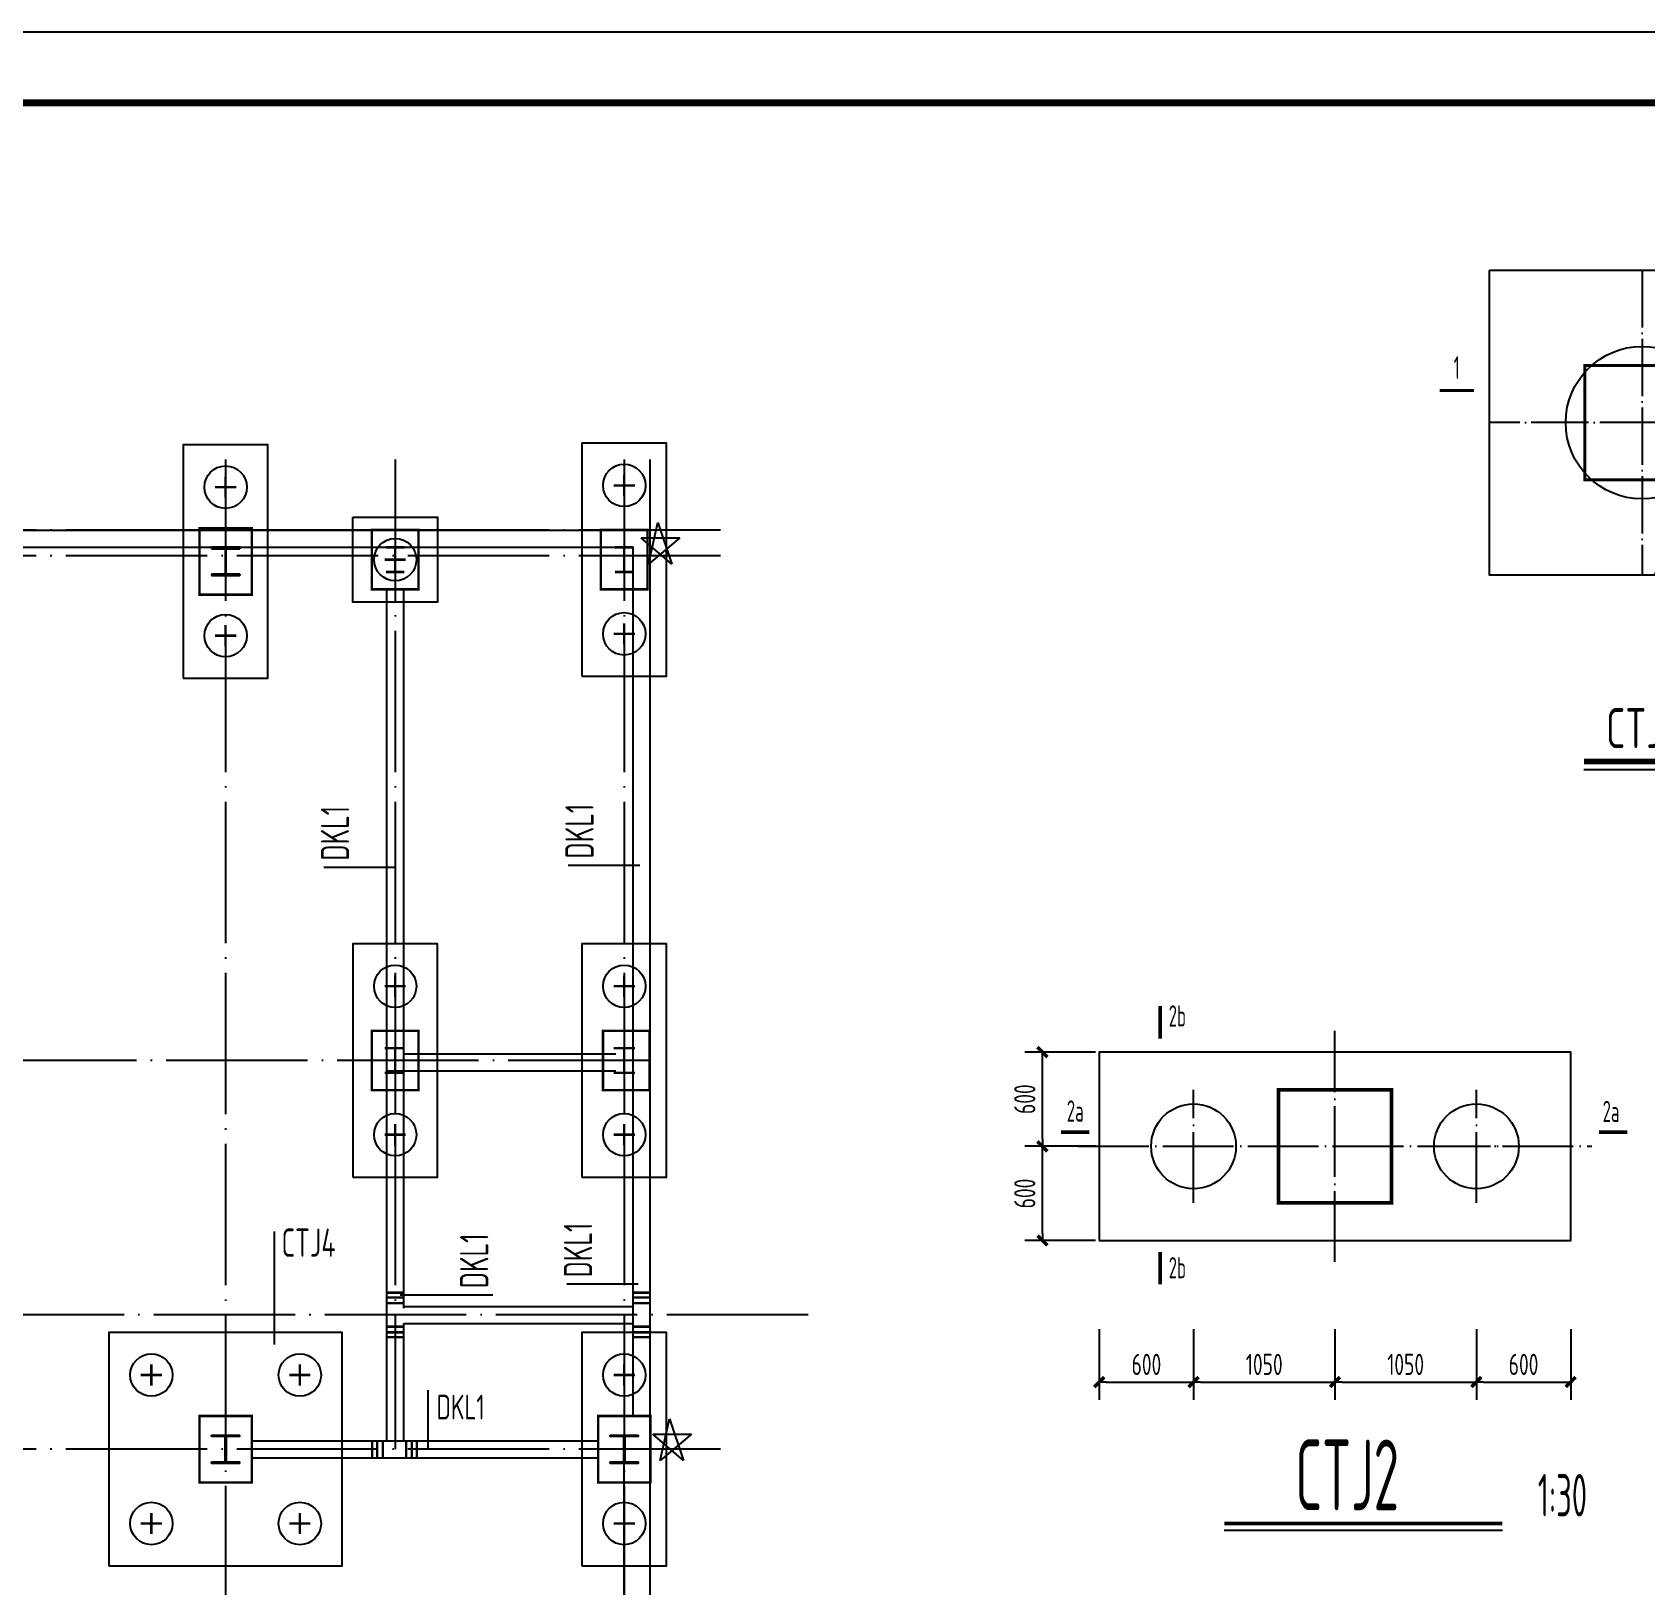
# Model space of a CAD drawing. Extents: x -138012 to 2129925, y -311560 to 0.
# Drawn here: x 323586 to 346413, y -157018 to -135041 of the extents above; entities that cross this region are included whole.
import ezdxf
from ezdxf.enums import TextEntityAlignment as Align

# ---------------------------------------------------------------- set-up
doc = ezdxf.new("R2010")
doc.units = 0
doc.header["$LTSCALE"] = 1000
doc.header["$MEASUREMENT"] = 0
for name, pattern in [('CENTER', [1.2, 1, -0.1, 0, -0.1]), ('DOTE', [2.42, 2, -0.2, 0.02, -0.2]), ('HIDDEN', [0.375, 0.25, -0.125])]:
    doc.linetypes.add(name, pattern=pattern)
doc.layers.get('0').update_dxf_attribs({"linetype": 'CONTINUOUS'})
doc.layers.get('Defpoints').update_dxf_attribs({"linetype": 'CONTINUOUS'})
for name, color, linetype in [('1506', 2, 'CONTINUOUS'), ('1507', 6, 'CONTINUOUS'), ('2', 2, 'CONTINUOUS'), ('ADIM', 3, 'CONTINUOUS'), ('AXIS_DE', 253, 'CENTER'), ('BASE', 7, 'CONTINUOUS'), ('BASE_DE', 7, 'CONTINUOUS'), ('BASE_DE_DIM', 3, 'CONTINUOUS'), ('BASE_DE_NUM', 7, 'CONTINUOUS'), ('BASE_DE_TEXT', 7, 'CONTINUOUS'), ('C', 43, 'CONTINUOUS'), ('COLU', 7, 'CONTINUOUS'), ('COLU_DE_TH', 7, 'CONTINUOUS'), ('DIM', 3, 'CONTINUOUS'), ('DIM_LEAD', 3, 'CONTINUOUS'), ('DOTE', 253, 'DOTE'), ('PUB_DIM', 3, 'CONTINUOUS'), ('PUB_TEXT', 7, 'CONTINUOUS'), ('PUB_TITLE', 4, 'CONTINUOUS'), ('REIN', 1, 'CONTINUOUS'), ('TEXT', 7, 'CONTINUOUS'), ('THICK', 6, 'CONTINUOUS'), ('THIN', 7, 'CONTINUOUS'), ('WALL', 6, 'CONTINUOUS'), ('柱_主零件_实线', 2, 'CONTINUOUS'), ('柱构件', 2, 'CONTINUOUS'), ('轴网', 8, 'DOTE')]:
    doc.layers.add(name, color=color, linetype=linetype)
doc.styles.add('_TXT', font='SIMPLEX.shx', dxfattribs={"width": 0.6})
doc.styles.add('DIM_FONT', font='SIMPLEX.shx', dxfattribs={"width": 0.8})
doc.styles.add('TSSD_Dimension', font='tssdeng.shx', dxfattribs={"width": 0.7, "bigfont": 'hztxt.shx'})
doc.styles.add('TSSD_Norm', font='Tssdeng.shx', dxfattribs={"bigfont": 'hztxt.shx'})
doc.styles.add('TSSD_REIN', font='tssdeng.shx', dxfattribs={"width": 0.7, "bigfont": 'tssdchn.shx'})
doc.dimstyles.new('TSSD_100_1', dxfattribs={"dimscale": 100, "dimtxt": 3.5, "dimasz": 1, "dimexe": 1, "dimexo": 2.5, "dimgap": 1, "dimtad": 1, "dimdec": 0, "dimlfac": 100, "dimzin": 0, "dimdsep": 46, "dimtxsty": 'TSSD_Dimension', "dimblk": 'ARCHTICK', "dimcen": 0, "dimdle": 1, "dimclrt": 7, "dimadec": 0, "dimazin": 0, "dimtfac": 1, "dimtdec": 0, "dimtix": 1, "dimtmove": 2, "dimatfit": 3, "dimfxl": 0, "dimtolj": 1, "dimtzin": 0, "dimarcsym": 0})
doc.dimstyles.new('TSSD_30_100', dxfattribs={"dimtxt": 300, "dimasz": 100, "dimexe": 250, "dimexo": 250, "dimgap": 100, "dimtad": 1, "dimdec": 0, "dimlfac": 0.3, "dimzin": 0, "dimdsep": 46, "dimtxsty": 'TSSD_Dimension', "dimblk": '_TSDBK', "dimcen": 0, "dimclrt": 7, "dimadec": 0, "dimazin": 0, "dimtfac": 1, "dimtdec": 0, "dimtix": 1, "dimtmove": 2, "dimatfit": 3, "dimldrblk": '_TSDBK', "dimfxl": 0, "dimtolj": 1, "dimtzin": 0, "dimarcsym": 0})

# ---------------------------------------------------------------- blocks, each defined once
blk = doc.blocks.new('43523452')
at = {"layer": '柱_主零件_实线'}
h = blk.add_hatch(color=256, dxfattribs=at)
h.paths.add_polyline_path([(444610, -171672), (444210, -171672), (444210, -171651), (444610, -171651)])
h.paths.add_polyline_path([(444610, -171293), (444610, -171272), (444210, -171272), (444210, -171293)])
edge = h.paths.add_edge_path()
edge.add_line((444403, -171651), (444403, -171293))
edge.add_line((444416, -171293), (444416, -171651))
for points in [[(444610, -171293), (444610, -171272), (444210, -171272), (444210, -171293)], [(444416, -171293), (444403, -171293), (444403, -171651), (444416, -171651)]]:
    blk.add_hatch(color=256, dxfattribs=at).paths.add_polyline_path(points)
for p, q in [((444210, -171293), (444210, -171272)), ((444210, -171272), (444610, -171272)), ((444610, -171293), (444210, -171293)), ((444403, -171651), (444403, -171293)), ((444416, -171293), (444416, -171651)), ((444610, -171293), (444610, -171272)), ((444210, -171672), (444210, -171651)), ((444210, -171651), (444610, -171651)), ((444610, -171672), (444610, -171651)), ((444610, -171672), (444210, -171672))]:
    blk.add_line(p, q, dxfattribs=at)
blk = doc.blocks.new('_TSDBK')
blk.add_line((-1, 0), (0, 0))
at = {"const_width": 0.5}
blk.add_lwpolyline([(-0.7, -0.7), (0.7, 0.7)], dxfattribs=at)
blk = doc.blocks.new('*D527')
at = {"layer": 'BASE_DE_DIM', "color": 0, "lineweight": -2}
for p, q in [((-5393422, 958707), (-5393422, 957707)), ((-5392089, 958707), (-5392089, 957707)), ((-5393322, 957957), (-5392189, 957957))]:
    blk.add_line(p, q, dxfattribs=at)
at = {"layer": 'Defpoints', "color": 0}
for p in [(-5393422, 958957), (-5392089, 958957), (-5392089, 957957)]:
    blk.add_point(p, dxfattribs=at)
at = {"layer": 'BASE_DE_DIM', "color": 0, "lineweight": -2, "xscale": 100, "yscale": 100, "zscale": 100, "rotation": 180}
blk.add_blockref('_TSDBK', (-5393422, 957957), dxfattribs=at)
at = {"layer": 'BASE_DE_DIM', "color": 0, "lineweight": -2, "xscale": 100, "yscale": 100, "zscale": 100}
blk.add_blockref('_TSDBK', (-5392089, 957957), dxfattribs=at)
at = {"layer": 'BASE_DE_DIM', "color": 7, "insert": (-5392755, 958207), "char_height": 300, "attachment_point": 5, "style": 'TSSD_Dimension'}
blk.add_mtext('\\A1;600', dxfattribs=at)
blk = doc.blocks.new('*D528')
at = {"layer": 'BASE_DE_DIM', "color": 0, "lineweight": -2}
for p, q in [((-5392089, 958707), (-5392089, 957707)), ((-5390089, 958707), (-5390089, 957707)), ((-5391989, 957957), (-5390189, 957957))]:
    blk.add_line(p, q, dxfattribs=at)
at = {"layer": 'Defpoints', "color": 0}
for p in [(-5392089, 958957), (-5390089, 958957), (-5390089, 957957)]:
    blk.add_point(p, dxfattribs=at)
at = {"layer": 'BASE_DE_DIM', "color": 0, "lineweight": -2, "xscale": 100, "yscale": 100, "zscale": 100, "rotation": 180}
blk.add_blockref('_TSDBK', (-5392089, 957957), dxfattribs=at)
at = {"layer": 'BASE_DE_DIM', "color": 0, "lineweight": -2, "xscale": 100, "yscale": 100, "zscale": 100}
blk.add_blockref('_TSDBK', (-5390089, 957957), dxfattribs=at)
at = {"layer": 'BASE_DE_DIM', "color": 7, "insert": (-5391089, 958207), "char_height": 300, "attachment_point": 5, "style": 'TSSD_Dimension'}
blk.add_mtext('\\A1;1050', dxfattribs=at)
blk = doc.blocks.new('*D529')
at = {"layer": 'BASE_DE_DIM', "color": 0, "lineweight": -2}
for p, q in [((-5390089, 958707), (-5390089, 957707)), ((-5388089, 958707), (-5388089, 957707)), ((-5389989, 957957), (-5388189, 957957))]:
    blk.add_line(p, q, dxfattribs=at)
at = {"layer": 'Defpoints', "color": 0}
for p in [(-5390089, 958957), (-5388089, 958957), (-5388089, 957957)]:
    blk.add_point(p, dxfattribs=at)
at = {"layer": 'BASE_DE_DIM', "color": 0, "lineweight": -2, "xscale": 100, "yscale": 100, "zscale": 100, "rotation": 180}
blk.add_blockref('_TSDBK', (-5390089, 957957), dxfattribs=at)
at = {"layer": 'BASE_DE_DIM', "color": 0, "lineweight": -2, "xscale": 100, "yscale": 100, "zscale": 100}
blk.add_blockref('_TSDBK', (-5388089, 957957), dxfattribs=at)
at = {"layer": 'BASE_DE_DIM', "color": 7, "insert": (-5389089, 958207), "char_height": 300, "attachment_point": 5, "style": 'TSSD_Dimension'}
blk.add_mtext('\\A1;1050', dxfattribs=at)
blk = doc.blocks.new('*D530')
at = {"layer": 'BASE_DE_DIM', "color": 0, "lineweight": -2}
for p, q in [((-5388089, 958707), (-5388089, 957707)), ((-5386755, 958707), (-5386755, 957707)), ((-5387989, 957957), (-5386855, 957957))]:
    blk.add_line(p, q, dxfattribs=at)
at = {"layer": 'Defpoints', "color": 0}
for p in [(-5388089, 958957), (-5386755, 958957), (-5386755, 957957)]:
    blk.add_point(p, dxfattribs=at)
at = {"layer": 'BASE_DE_DIM', "color": 0, "lineweight": -2, "xscale": 100, "yscale": 100, "zscale": 100, "rotation": 180}
blk.add_blockref('_TSDBK', (-5388089, 957957), dxfattribs=at)
at = {"layer": 'BASE_DE_DIM', "color": 0, "lineweight": -2, "xscale": 100, "yscale": 100, "zscale": 100}
blk.add_blockref('_TSDBK', (-5386755, 957957), dxfattribs=at)
at = {"layer": 'BASE_DE_DIM', "color": 7, "insert": (-5387422, 958207), "char_height": 300, "attachment_point": 5, "style": 'TSSD_Dimension'}
blk.add_mtext('\\A1;600', dxfattribs=at)
blk = doc.blocks.new('*D531')
at = {"layer": 'BASE_DE_DIM', "color": 0, "lineweight": -2}
for p, q in [((-5393475, 961290), (-5394475, 961290)), ((-5394225, 960057), (-5394225, 961190)), ((-5393475, 959957), (-5394475, 959957))]:
    blk.add_line(p, q, dxfattribs=at)
at = {"layer": 'Defpoints', "color": 0}
for p in [(-5394225, 961290), (-5393225, 961290), (-5393225, 959957)]:
    blk.add_point(p, dxfattribs=at)
at = {"layer": 'BASE_DE_DIM', "color": 0, "lineweight": -2, "xscale": 100, "yscale": 100, "zscale": 100}
for p, rotation in [((-5394225, 961290), 90), ((-5394225, 959957), 270)]:
    blk.add_blockref('_TSDBK', p, dxfattribs=dict(at, rotation=rotation))
at = {"layer": 'BASE_DE_DIM', "color": 7, "insert": (-5394475, 960623), "char_height": 300, "attachment_point": 5, "rotation": 90, "style": 'TSSD_Dimension'}
blk.add_mtext('\\A1;600', dxfattribs=at)
blk = doc.blocks.new('*D532')
at = {"layer": 'BASE_DE_DIM', "color": 0, "lineweight": -2}
for p, q in [((-5393475, 962623), (-5394475, 962623)), ((-5394225, 961390), (-5394225, 962523)), ((-5393475, 961290), (-5394475, 961290))]:
    blk.add_line(p, q, dxfattribs=at)
at = {"layer": 'Defpoints', "color": 0}
for p in [(-5394225, 962623), (-5393225, 962623), (-5393225, 961290)]:
    blk.add_point(p, dxfattribs=at)
at = {"layer": 'BASE_DE_DIM', "color": 0, "lineweight": -2, "xscale": 100, "yscale": 100, "zscale": 100}
for p, rotation in [((-5394225, 962623), 90), ((-5394225, 961290), 270)]:
    blk.add_blockref('_TSDBK', p, dxfattribs=dict(at, rotation=rotation))
at = {"layer": 'BASE_DE_DIM', "color": 7, "insert": (-5394475, 961957), "char_height": 300, "attachment_point": 5, "rotation": 90, "style": 'TSSD_Dimension'}
blk.add_mtext('\\A1;600', dxfattribs=at)
blk = doc.blocks.new('_ArchTick')
at = {"color": 0, "linetype": 'ByBlock', "const_width": 0.4}
blk.add_lwpolyline([(-0.5, -0.5), (0.5, 0.5)], dxfattribs=at)
blk = doc.blocks.new('*D499')
at = {"layer": 'Defpoints', "color": 0}
for p in [(2255164, 225910), (2255164, 225214), (2255484, 225214)]:
    blk.add_point(p, dxfattribs=at)
at = {"layer": 'DIM', "color": 0, "lineweight": -2}
for p, q in [((2255584, 225910), (2255064, 225910)), ((2255164, 225464), (2255164, 226010)), ((2255484, 225464), (2255484, 226010))]:
    blk.add_line(p, q, dxfattribs=at)
at = {"layer": 'DIM', "color": 0, "lineweight": -2, "xscale": 100, "yscale": 100, "zscale": 100, "rotation": 180}
blk.add_blockref('_ArchTick', (2255164, 225910), dxfattribs=at)
at = {"layer": 'DIM', "color": 0, "lineweight": -2, "xscale": 100, "yscale": 100, "zscale": 100}
blk.add_blockref('_ArchTick', (2255484, 225910), dxfattribs=at)
at = {"layer": 'DIM', "color": 7, "insert": (2254926, 226150), "char_height": 350, "attachment_point": 5, "style": 'TSSD_Dimension'}
blk.add_mtext('\\A1;100', dxfattribs=at)
blk = doc.blocks.new('*D500')
at = {"layer": 'Defpoints', "color": 0}
for p in [(2255176, 228121), (2253825, 225216), (2255176, 225216)]:
    blk.add_point(p, dxfattribs=at)
at = {"layer": 'DIM', "color": 0, "lineweight": -2}
for p, q in [((2254926, 228121), (2253725, 228121)), ((2253825, 228221), (2253825, 225116)), ((2254926, 225216), (2253725, 225216))]:
    blk.add_line(p, q, dxfattribs=at)
at = {"layer": 'DIM', "color": 0, "lineweight": -2, "xscale": 100, "yscale": 100, "zscale": 100}
for p, rotation in [((2253825, 228121), 90), ((2253825, 225216), 270)]:
    blk.add_blockref('_ArchTick', p, dxfattribs=dict(at, rotation=rotation))
at = {"layer": 'DIM', "color": 7, "insert": (2253550, 226669), "char_height": 350, "attachment_point": 5, "rotation": 90, "style": 'TSSD_Dimension'}
blk.add_mtext('\\A1;700', dxfattribs=at)
blk = doc.blocks.new('*D501')
at = {"layer": 'Defpoints', "color": 0}
for p in [(2255176, 225218), (2253825, 224898), (2255176, 224898)]:
    blk.add_point(p, dxfattribs=at)
at = {"layer": 'DIM', "color": 0, "lineweight": -2}
for p, q in [((2254926, 225218), (2253725, 225218)), ((2253825, 225318), (2253825, 224798)), ((2254926, 224898), (2253725, 224898))]:
    blk.add_line(p, q, dxfattribs=at)
at = {"layer": 'DIM', "color": 0, "lineweight": -2, "xscale": 100, "yscale": 100, "zscale": 100}
for p, rotation in [((2253825, 225218), 90), ((2253825, 224898), 270)]:
    blk.add_blockref('_ArchTick', p, dxfattribs=dict(at, rotation=rotation))
at = {"layer": 'DIM', "color": 7, "insert": (2253544, 225040), "char_height": 350, "attachment_point": 5, "rotation": 90, "style": 'TSSD_Dimension'}
blk.add_mtext('\\A1;100', dxfattribs=at)
blk = doc.blocks.new('*D502')
at = {"layer": 'Defpoints', "color": 0}
for p in [(2255320, 225538), (2254630, 225216), (2255320, 225216)]:
    blk.add_point(p, dxfattribs=at)
at = {"layer": 'DIM', "color": 0, "lineweight": -2}
for p, q in [((2255070, 225538), (2254530, 225538)), ((2254630, 225638), (2254630, 225116)), ((2255070, 225216), (2254530, 225216))]:
    blk.add_line(p, q, dxfattribs=at)
at = {"layer": 'DIM', "color": 0, "lineweight": -2, "xscale": 100, "yscale": 100, "zscale": 100}
for p, rotation in [((2254630, 225538), 90), ((2254630, 225216), 270)]:
    blk.add_blockref('_ArchTick', p, dxfattribs=dict(at, rotation=rotation))
at = {"layer": 'DIM', "color": 7, "insert": (2254375, 225650), "char_height": 350, "attachment_point": 5, "rotation": 90, "style": 'TSSD_Dimension'}
blk.add_mtext('\\A1;50', dxfattribs=at)
blk = doc.blocks.new('*D503')
at = {"layer": 'Defpoints', "color": 0}
for p in [(2257876, 221711), (2260253, 221711), (2260253, 220903)]:
    blk.add_point(p, dxfattribs=at)
at = {"layer": 'DIM', "color": 0, "lineweight": -2}
for p, q in [((2257876, 221461), (2257876, 220803)), ((2260253, 221461), (2260253, 220803)), ((2257776, 220903), (2260353, 220903))]:
    blk.add_line(p, q, dxfattribs=at)
at = {"layer": 'DIM', "color": 0, "lineweight": -2, "xscale": 100, "yscale": 100, "zscale": 100, "rotation": 180}
blk.add_blockref('_ArchTick', (2257876, 220903), dxfattribs=at)
at = {"layer": 'DIM', "color": 0, "lineweight": -2, "xscale": 100, "yscale": 100, "zscale": 100}
blk.add_blockref('_ArchTick', (2260253, 220903), dxfattribs=at)
at = {"layer": 'DIM', "color": 7, "insert": (2259064, 221178), "char_height": 350, "attachment_point": 5, "style": 'TSSD_Dimension'}
blk.add_mtext('\\A1;600', dxfattribs=at)
blk = doc.blocks.new('*D504')
at = {"layer": 'Defpoints', "color": 0}
for p in [(2255500, 221711), (2257876, 221711), (2255500, 220903)]:
    blk.add_point(p, dxfattribs=at)
at = {"layer": 'DIM', "color": 0, "lineweight": -2}
for p, q in [((2255500, 221461), (2255500, 220803)), ((2257876, 221461), (2257876, 220803)), ((2257976, 220903), (2255400, 220903))]:
    blk.add_line(p, q, dxfattribs=at)
at = {"layer": 'DIM', "color": 0, "lineweight": -2, "xscale": 100, "yscale": 100, "zscale": 100, "rotation": 180}
blk.add_blockref('_ArchTick', (2255500, 220903), dxfattribs=at)
at = {"layer": 'DIM', "color": 0, "lineweight": -2, "xscale": 100, "yscale": 100, "zscale": 100}
blk.add_blockref('_ArchTick', (2257876, 220903), dxfattribs=at)
at = {"layer": 'DIM', "color": 7, "insert": (2256688, 221178), "char_height": 350, "attachment_point": 5, "style": 'TSSD_Dimension'}
blk.add_mtext('\\A1;600', dxfattribs=at)
blk = doc.blocks.new('*D505')
at = {"layer": 'Defpoints', "color": 0}
for p in [(2260573, 225910), (2260253, 225214), (2260573, 225214)]:
    blk.add_point(p, dxfattribs=at)
at = {"layer": 'DIM', "color": 0, "lineweight": -2}
for p, q in [((2260153, 225910), (2260673, 225910)), ((2260253, 225464), (2260253, 226010)), ((2260573, 225464), (2260573, 226010))]:
    blk.add_line(p, q, dxfattribs=at)
at = {"layer": 'DIM', "color": 0, "lineweight": -2, "xscale": 100, "yscale": 100, "zscale": 100, "rotation": 180}
blk.add_blockref('_ArchTick', (2260253, 225910), dxfattribs=at)
at = {"layer": 'DIM', "color": 0, "lineweight": -2, "xscale": 100, "yscale": 100, "zscale": 100}
blk.add_blockref('_ArchTick', (2260573, 225910), dxfattribs=at)
at = {"layer": 'DIM', "color": 7, "insert": (2260810, 226150), "char_height": 350, "attachment_point": 5, "style": 'TSSD_Dimension'}
blk.add_mtext('\\A1;100', dxfattribs=at)
blk = doc.blocks.new('78445')
at = {"layer": 'DIM_LEAD'}
for p, q in [((645006, -996163), (645295, -994879)), ((645295, -994879), (645727, -996163)), ((644776, -995352), (645972, -995352)), ((645727, -996163), (644776, -995352)), ((645972, -995352), (645006, -996163))]:
    blk.add_line(p, q, dxfattribs=at)
blk = doc.blocks.new('66666')
for centre in [(-5392088.5, 961290.1), (-5388088.5, 961290.1)]:
    blk.add_circle(centre, 600)
at = {"layer": 'AXIS_DE', "color": 8}
for p, q in [((-5390088.5, 959656.8), (-5390088.5, 962923.5)), ((-5392088.5, 960490.1), (-5392088.5, 962090.1)), ((-5388088.5, 960490.1), (-5388088.5, 962090.1)), ((-5393721.9, 961290.1), (-5386455.2, 961290.1)), ((-5388888.5, 961290.1), (-5387288.5, 961290.1))]:
    blk.add_line(p, q, dxfattribs=at)
at = {"layer": 'BASE_DE'}
blk.add_lwpolyline([(-5393421.9, 959956.8), (-5386755.2, 959956.8), (-5386755.2, 962623.5), (-5393421.9, 962623.5), (-5393421.9, 959956.8)], dxfattribs=at)
at = {"layer": 'BASE_DE_NUM', "const_width": 50}
blk.add_lwpolyline([(-5387721.1, 955956.8), (-5391654.1, 955956.8)], dxfattribs=at)
at = {"layer": 'BASE_DE_NUM'}
blk.add_lwpolyline([(-5387721.1, 955856.8), (-5391654.1, 955856.8)], dxfattribs=at)
at = {"layer": 'COLU_DE_TH', "const_width": 50}
blk.add_lwpolyline([(-5390888.5, 962090.1), (-5389288.5, 962090.1), (-5389288.5, 960490.1), (-5390888.5, 960490.1)], close=True, dxfattribs=at)
at = {"layer": 'THICK', "const_width": 50}
for points in [[(-5392560, 963272.6), (-5392560, 962812.7)], [(-5393962.1, 961490.1), (-5393562.1, 961490.1)], [(-5385955.2, 961490.1), (-5386355.2, 961490.1)], [(-5392560, 959797.4), (-5392560, 959337.6)]]:
    blk.add_lwpolyline(points, dxfattribs=at)
at = {"layer": 'BASE_DE_NUM', "style": 'TSSD_REIN', "width": 0.55}
blk.add_text('CTJ2', height=1000, dxfattribs=at).set_placement((-5389916.6, 956144.3), align=Align.CENTER)
blk.add_text('1:30', height=600, dxfattribs=at).set_placement((-5387221.1, 956056.8))
at = {"layer": 'BASE_DE_TEXT', "style": 'TSSD_REIN', "width": 0.6}
for s, p in [('2b', (-5392317.9, 963134.3)), ('2a', (-5393762.1, 961789.9)), ('2a', (-5386185, 961783.7)), ('2b', (-5392317.9, 959573.4))]:
    blk.add_text(s, height=300, dxfattribs=at).set_placement(p, align=Align.MIDDLE_CENTER)
at = {"layer": 'BASE_DE_DIM'}
for base, p1, p2, picture, middle in [((-5394224.9, 962623.5), (-5393224.9, 961290.1), (-5393224.9, 962623.5), '*D532', (-5394474.9, 961956.8)), ((-5394224.9, 961290.1), (-5393224.9, 959956.8), (-5393224.9, 961290.1), '*D531', (-5394474.9, 960623.5))]:
    dim = blk.add_linear_dim(base=base, p1=p1, p2=p2, angle=90, text='600', dimstyle='TSSD_30_100', dxfattribs=at)
    dim.commit()
    dim.dimension.update_dxf_attribs({"geometry": picture, "text_midpoint": middle})
for base, p1, p2, text, picture, middle in [((-5392088.5, 957956.8), (-5393421.9, 958956.8), (-5392088.5, 958956.8), '600', '*D527', (-5392755.2, 958206.8)), ((-5390088.5, 957956.8), (-5392088.5, 958956.8), (-5390088.5, 958956.8), '1050', '*D528', (-5391088.5, 958206.8)), ((-5388088.5, 957956.8), (-5390088.5, 958956.8), (-5388088.5, 958956.8), '1050', '*D529', (-5389088.5, 958206.8)), ((-5386755.2, 957956.8), (-5388088.5, 958956.8), (-5386755.2, 958956.8), '600', '*D530', (-5387421.9, 958206.8))]:
    dim = blk.add_linear_dim(base=base, p1=p1, p2=p2, text=text, dimstyle='TSSD_30_100', dxfattribs=at)
    dim.commit()
    dim.dimension.update_dxf_attribs({"geometry": picture, "text_midpoint": middle})
blk = doc.blocks.new('534523454234')
at = {"layer": '2'}
h = blk.add_hatch(dxfattribs=at)
h.set_pattern_fill('AR-CONC', color=256, scale=50, style=0)
h.set_pattern_definition([(50, (2556777.8, 335607.28), (358.6301, -31.37607), [37.5, -412.5]), (355, (2556777.8, 335607.3), (-69.37567, 376.09607), [30, -330]), (100.4514, (2556807.7, 335604.67), (289.2547, 344.71977), [31.8701, -350.57106]), (46.1842, (2556777.8, 335707.3), (533.6205, -82.7595), [56.25, -618.75]), (96.6356, (2556822.3, 335700.4), (467.33135, 487.0589), [47.8051, -525.8565]), (351.1842, (2556777.8, 335707.3), (467.331, 487.0593), [45, -495]), (21, (2556827.8, 335682.28), (298.45353, -201.30945), [37.5, -412.5]), (326, (2556827.8, 335682.3), (121.65767, 362.57502), [30, -330]), (71.4514, (2556852.7, 335665.5), (420.1113, 161.26525), [31.8701, -350.57106]), (37.5, (2556777.81, 335607.28), (6.07993, 166.446927), [0, -326, 0, -335, 0, -331.25]), (7.5, (2556777.81, 335607.28), (131.53477, 197.20586), [0, -191, 0, -318.5, 0, -126.25]), (327.5, (2556666.31, 335607.28), (266.91122, -11.277436), [0, -125, 0, -390, 0, -517.5]), (317.5, (2556616.31, 335607.28), (291.59308, 50.05249), [0, -162.5, 0, -259, 0, -367.5])])
h.paths.add_polyline_path([(2259156.295, 225217.391), (2259156.295, 224894.569), (2260572.548, 224894.569), (2260572.548, 225218.392)])
h.paths.add_polyline_path([(2256596.295, 224894.569), (2256596.295, 225214.569), (2255484.041, 225214.569), (2255484.041, 225214.795), (2255164.041, 225214.569), (2255164.041, 224894.569)])
at = {"linetype": 'Continuous'}
for p, q in [((2257110.056, 228114.415), (2257110.056, 229584.06)), ((2258615.848, 228114.415), (2258615.848, 229584.06)), ((2254080.658, 228766.283), (2256526.966, 228766.283)), ((2255744.814, 228766.283), (2255744.814, 227814.308)), ((2256151.129, 228766.283), (2256151.129, 227892.626)), ((2256526.966, 228766.283), (2256526.966, 227893.984)), ((2255484.041, 225214.569), (2255484.041, 228114.415)), ((2256673.303, 228114.415), (2255484.041, 228114.415)), ((2256673.303, 228114.415), (2260252.548, 228114.415)), ((2260252.548, 225214.569), (2260252.548, 228114.415)), ((2261739.981, 227035.256), (2260118.995, 227035.256)), ((2254012.609, 226724.967), (2255314.456, 226724.967)), ((2256596.295, 225537.974), (2256596.295, 222761.223)), ((2259156.295, 225537.974), (2259156.295, 222761.223)), ((2256596.295, 225215.581), (2255164.041, 225214.569)), ((2255164.041, 224894.569), (2255164.041, 225214.569)), ((2256596.295, 225214.569), (2255484.041, 225214.569)), ((2260572.548, 225218.392), (2259156.295, 225217.391)), ((2260572.548, 224894.569), (2260572.548, 225218.392)), ((2256596.295, 224894.569), (2255164.041, 224894.569)), ((2260572.548, 224894.569), (2259156.295, 224894.569)), ((2259642.135, 225049.836), (2260177.176, 223819.851)), ((2260177.176, 223819.851), (2261805.964, 223819.851)), ((2257669.141, 222760.591), (2257791.987, 223047.041)), ((2257791.987, 223047.041), (2257791.987, 222535.524)), ((2255763.687, 222760.591), (2257669.141, 222760.591)), ((2257791.987, 222535.524), (2257976.256, 222760.591)), ((2257976.256, 222760.591), (2259573.251, 222760.591)), ((2246149.778, 219586.325), (2247988.727, 219586.325))]:
    blk.add_line(p, q, dxfattribs=at)
at = {"linetype": 'HIDDEN', "ltscale": 1000}
blk.add_line((2259156.295, 225537.974), (2256596.295, 225537.974), dxfattribs=at)
at = {"color": 2, "linetype": 'Continuous', "const_width": 30}
for points in [[(2252526.657, 221281.203), (2252653.433, 221407.98, 0.198912367), (2252668.078, 221443.335), (2252668.078, 221462.625, 0.414213562), (2252618.078, 221512.625), (2252130.653, 220855.223, 0.414213562), (2252080.653, 220805.223), (2252110.55, 219630.892, 0.414213562), (2252160.55, 219580.892), (2252647.975, 220238.294, 0.414213562), (2252697.975, 220288.294), (2252668.078, 221462.625, 0.414213562), (2252618.078, 221512.625), (2252598.789, 221512.625, 0.198912367), (2252563.433, 221497.98), (2252436.657, 221371.203)], [(2253124.597, 221072.031), (2253251.373, 221198.808, 0.198912367), (2253266.018, 221234.163), (2253266.018, 221253.452, 0.414213562), (2253216.018, 221303.452), (2251622.404, 221303.452, 0.414213562), (2251572.404, 221253.452), (2251572.404, 219780.302, 0.414213562), (2251622.404, 219730.302), (2253216.018, 219730.302, 0.414213562), (2253266.018, 219780.302), (2253266.018, 221253.452, 0.414213562), (2253216.018, 221303.452), (2253196.729, 221303.452, 0.198912367), (2253161.373, 221288.808), (2253034.597, 221162.031)], [(2253373.463, 220414.749), (2253500.24, 220541.526, 0.198912367), (2253514.884, 220576.881), (2253514.884, 220596.17, 0.414213562), (2253464.884, 220646.17), (2252230.034, 220646.17, 0.414213562), (2252180.034, 220596.17), (2251372.816, 220079.241, 0.414213562), (2251422.816, 220029.241), (2252657.666, 220029.241, 0.414213562), (2252707.666, 220079.241), (2253514.884, 220596.17, 0.414213562), (2253464.884, 220646.17), (2253445.595, 220646.17, 0.198912367), (2253410.24, 220631.526), (2253283.463, 220504.749)]]:
    blk.add_lwpolyline(points, format="xyb", dxfattribs=at)
at = {"linetype": 'Continuous', "const_width": 100}
blk.add_lwpolyline([(2246149.778, 219724.998), (2247988.727, 219724.998)], dxfattribs=at)
at = {"layer": '1506'}
blk.add_lwpolyline([(2244499.992, 228305.589), (2249827.992, 228305.589), (2249827.992, 222977.589), (2244499.992, 222977.589)], close=True, dxfattribs=at)
at = {"layer": '1507'}
blk.add_circle((2247163.974, 225641.589), 1332, dxfattribs=at)
at = {"layer": '2', "color": 1, "const_width": 45}
for points in [[(2259927.893, 227971.67), (2259758.882, 227802.767)], [(2255617.196, 225652.79), (2260113.681, 225652.79), (2260113.681, 227962.617), (2255633.595, 227962.617), (2255633.595, 225649.861)], [(2260103.947, 227823.879), (2259934.935, 227654.976)], [(2256752.62, 222760.591), (2256752.62, 225502.321), (2256743.34, 225524.388), (2255894.118, 227510.144)], [(2258999.971, 222760.591), (2258999.971, 225502.321), (2259009.25, 225524.388), (2259831.241, 227484.202)], [(2256767.913, 224823.44), (2259012.441, 224823.44), (2256767.913, 224122.492), (2259012.441, 223655.193), (2256783.5, 222954.245), (2257329.045, 222782.902)]]:
    blk.add_lwpolyline(points, dxfattribs=at)
at = {"layer": '2', "color": 1, "const_width": 56.25}
for points in [[(2255788.57, 227847.144, -1), (2255732.32, 227847.144, -1)], [(2256169.445, 227866.267, -1), (2256113.195, 227866.267, -1)], [(2256550.319, 227866.267, -1), (2256494.069, 227866.267, -1)], [(2256931.194, 227866.267, -1), (2256874.944, 227866.267, -1)], [(2257312.069, 227866.267, -1), (2257255.819, 227866.267, -1)], [(2257692.943, 227866.267, -1), (2257636.693, 227866.267, -1)], [(2258073.818, 227866.267, -1), (2258017.568, 227866.267, -1)], [(2258454.693, 227866.267, -1), (2258398.443, 227866.267, -1)], [(2258835.567, 227866.267, -1), (2258779.317, 227866.267, -1)], [(2259216.442, 227866.267, -1), (2259160.192, 227866.267, -1)], [(2259597.317, 227866.267, -1), (2259541.067, 227866.267, -1)], [(2259988.57, 227847.144, -1), (2259932.32, 227847.144, -1)], [(2255788.57, 227134.727, -1), (2255732.32, 227134.727, -1)], [(2259988.57, 227134.727, -1), (2259932.32, 227134.727, -1)], [(2255788.57, 226474.195, -1), (2255732.32, 226474.195, -1)], [(2259988.57, 226474.195, -1), (2259932.32, 226474.195, -1)], [(2255788.57, 225768.262, 1), (2255732.32, 225768.262, 1)], [(2256169.445, 225749.14, 1), (2256113.195, 225749.14, 1)], [(2256550.319, 225749.14, 1), (2256494.069, 225749.14, 1)], [(2256931.194, 225749.14, 1), (2256874.944, 225749.14, 1)], [(2257312.069, 225749.14, 1), (2257255.819, 225749.14, 1)], [(2257692.943, 225749.14, 1), (2257636.693, 225749.14, 1)], [(2258073.818, 225749.14, 1), (2258017.568, 225749.14, 1)], [(2258454.693, 225749.14, 1), (2258398.443, 225749.14, 1)], [(2258835.567, 225749.14, 1), (2258779.317, 225749.14, 1)], [(2259216.442, 225749.14, 1), (2259160.192, 225749.14, 1)], [(2259597.317, 225749.14, 1), (2259541.067, 225749.14, 1)], [(2259988.57, 225768.262, 1), (2259932.32, 225768.262, 1)]]:
    blk.add_lwpolyline(points, format="xyb", close=True, dxfattribs=at)
at = {"layer": 'ADIM'}
for p, q in [((2255760.445, 227134.727), (2255315.004, 226729.951)), ((2255315.004, 226729.951), (2255732.32, 226474.195))]:
    blk.add_line(p, q, dxfattribs=at)
at = {"layer": 'AXIS_DE'}
for p, q in [((2247163.992, 228305.589), (2247163.992, 222977.589)), ((2249827.992, 225641.589), (2244499.992, 225641.589))]:
    blk.add_line(p, q, dxfattribs=at)
at = {"layer": 'BASE'}
blk.add_arc((2250087.692, 221291.481), 3191.53, 94.6674044, 148.1088395, dxfattribs=at)
at = {"layer": 'BASE_DE_NUM', "const_width": 50}
blk.add_lwpolyline([(2258807.447, 219090.12), (2256599.755, 219090.12)], dxfattribs=at)
at = {"layer": 'BASE_DE_NUM'}
blk.add_lwpolyline([(2258807.447, 218990.12), (2256599.755, 218990.12)], dxfattribs=at)
at = {"layer": 'COLU_DE_TH', "const_width": 50}
blk.add_lwpolyline([(2246164.977, 226640.589), (2246164.977, 224642.589), (2248162.977, 224642.589), (2248162.977, 226640.589)], close=True, dxfattribs=at)
at = {"layer": 'PUB_DIM'}
for p, q in [((2253382.001, 225456.354), (2252280.287, 225456.354)), ((2253142.001, 225456.354), (2253382.001, 225216.354)), ((2253622.001, 225456.354), (2253142.001, 225456.354)), ((2253382.001, 225216.354), (2253622.001, 225456.354))]:
    blk.add_line(p, q, dxfattribs=at)
at = {"layer": 'REIN', "const_width": 30}
for points in [[(2249277.216, 223006.325), (2249277.216, 224378.387)], [(2249357.838, 224398.437), (2249781.15, 224398.437)], [(2249677.216, 223006.325), (2249677.216, 224398.437)], [(2248902.002, 223020.581), (2248902.002, 224254.588)], [(2248173.532, 223006.325), (2248173.532, 223845.274)], [(2248397.055, 223998.437), (2249781.15, 223998.437)], [(2248537.767, 223006.325), (2248537.767, 223998.437)], [(2247882.286, 223598.437), (2249781.15, 223598.437)], [(2247528.516, 223198.437), (2249781.15, 223198.437)]]:
    blk.add_lwpolyline(points, dxfattribs=at)
at = {"layer": 'TEXT'}
for p, q in [((2248173.532, 223372.915), (2251370.157, 223372.915)), ((2249461.563, 223198.437), (2249461.563, 223372.915))]:
    blk.add_line(p, q, dxfattribs=at)
at = {"layer": 'THICK', "const_width": 50}
for points in [[(2243627.73, 226202.479), (2244227.73, 226202.479)], [(2250183.102, 226159.614), (2250783.102, 226159.614)]]:
    blk.add_lwpolyline(points, dxfattribs=at)
at = {"layer": 'THIN'}
blk.add_line((2253825.262, 225216.354), (2252938.986, 225216.354), dxfattribs=at)
blk.add_lwpolyline([(2256830.056, 229584.06), (2257732.952, 229584.06), (2257802.952, 229804.06), (2257922.952, 229364.06), (2257992.952, 229584.06), (2258895.848, 229584.06)], dxfattribs=at)
at = {"layer": '轴网'}
blk.add_line((2257876.295, 227887.211), (2257876.295, 220584.587), dxfattribs=at)
at = {"layer": 'BASE_DE_NUM', "style": 'TSSD_REIN', "width": 0.6}
blk.add_text('1-1', height=1000, dxfattribs=at).set_placement((2257703.601, 219290.12), align=Align.CENTER)
at = {"layer": 'C', "color": 7, "linetype": 'Continuous', "style": 'TSSD_REIN', "width": 0.7}
blk.add_text('CTJ1', height=700, dxfattribs=at).set_placement((2246536.427, 219957.47))
at = {"layer": 'PUB_DIM', "style": 'DIM_FONT', "width": 0.7}
blk.add_text('-1.500', height=300, dxfattribs=at).set_placement((2252283.934, 225576.354))
at = {"layer": 'PUB_TEXT', "style": '_TXT', "width": 0.6}
for rotation, p in [(280.3863099, (2256266.631, 226965.779)), (79.6136901, (2259480.581, 226781.784))]:
    blk.add_text('35d', height=192, rotation=rotation, dxfattribs=at).set_placement(p)
at = {"layer": 'TEXT', "style": 'TSSD_REIN', "width": 0.55}
for s, p in [('%%13212@130', (2254149.739, 228918.273)), ('三向封闭环箍', (2254093.267, 228327.82)), ('%%13212@130', (2260567.353, 227120.064)), ('%%13212@130', (2254066.746, 226803.345)), ('三向封闭环箍', (2254003.803, 226279)), ('Ｃ１5素砼垫层', (2260273.176, 223891.851)), ('三向封闭环箍', (2250197.842, 222949.872))]:
    blk.add_text(s, height=400, dxfattribs=at).set_placement(p)
at = {"layer": 'TEXT', "style": 'TSSD_Norm', "width": 0.55}
for p in [(2243927.73, 226602.479), (2250483.102, 226559.614)]:
    blk.add_text('1', height=400, dxfattribs=at).set_placement(p, align=Align.MIDDLE_CENTER)
at = {"layer": 'TEXT', "style": 'TSSD_REIN', "width": 0.55}
blk.add_text('%%13212@130', height=400, dxfattribs=at).set_placement((2251482.105, 223456.752), align=Align.RIGHT)
at = {"layer": 'DIM'}
for p1, p2, distance, text, picture, middle in [((2255175.58, 228120.797), (2255175.58, 225216.354), -1350.318, '700', '*D500', (2253550.262, 226668.576)), ((2257876.298, 221711.166), (2255500.044, 221711.166), 808.608, '600', '*D504', (2256688.171, 221177.558)), ((2257876.299, 221711.166), (2260252.552, 221711.166), -808.608, '600', '*D503', (2259064.425, 221177.558))]:
    dim = blk.add_aligned_dim(p1=p1, p2=p2, distance=distance, text=text, dimstyle='TSSD_100_1', dxfattribs=at)
    dim.commit()
    dim.dimension.update_dxf_attribs({"geometry": picture, "text_midpoint": middle})
for base, p1, p2, angle, text, picture, middle in [((2255164.041, 225910.164), (2255484.041, 225213.871), (2255164.041, 225213.871), 180, '100', '*D499', (2254926.428, 226150.164)), ((2260572.548, 225910.164), (2260252.548, 225213.871), (2260572.548, 225213.871), 0, '100', '*D505', (2260810.162, 226150.164)), ((2254630.216, 225216.354), (2255319.856, 225538.059), (2255319.856, 225216.354), 270, '50', '*D502', (2254375.226, 225649.896)), ((2253825.262, 224897.737), (2255175.58, 225217.737), (2255175.58, 224897.737), 270, '100', '*D501', (2253543.655, 225040.454))]:
    dim = blk.add_linear_dim(base=base, p1=p1, p2=p2, angle=angle, text=text, dimstyle='TSSD_100_1', dxfattribs=at)
    dim.commit()
    dim.dimension.update_dxf_attribs({"geometry": picture, "text_midpoint": middle, "dimtype": 129})

msp = doc.modelspace()

# ---------------------------------------------------------------- linework, layer by layer
at = {"layer": '1506'}
for points in [[(325720.77, -144176.975), (326920.776, -144176.975), (326920.776, -140876.975), (325720.77, -140876.975), (325720.77, -144176.975)], [(331360.771, -144151.972), (332560.771, -144151.972), (332560.771, -140851.972), (331360.771, -140851.972), (331360.771, -144151.972)], [(328120.776, -151236.973), (329320.776, -151236.973), (329320.776, -147936.973), (328120.776, -147936.973), (328120.776, -151236.973)], [(331360.772, -151236.973), (332560.772, -151236.973), (332560.772, -147936.973), (331360.772, -147936.973), (331360.772, -151236.973)], [(324670.77, -156736.973), (327970.776, -156736.973), (327970.776, -153436.973), (324670.77, -153436.973), (324670.77, -156736.973)], [(331360.772, -156736.973), (332560.772, -156736.973), (332560.772, -153436.973), (331360.772, -153436.973), (331360.772, -156736.973)]]:
    msp.add_lwpolyline(points, dxfattribs=at)
msp.add_lwpolyline([(328120.77, -141901.973), (329320.77, -141901.973), (329320.77, -143101.973), (328120.77, -143101.973)], close=True, dxfattribs=at)
at = {"layer": '1507', "const_width": 35}
for points in [[(331960.771, -141601.972), (331960.771, -141301.972)], [(326170.77, -141476.975), (326470.77, -141476.975)], [(326320.77, -141626.975), (326320.77, -141326.975)], [(331810.771, -141451.972), (332110.771, -141451.972)], [(328720.77, -142351.973), (328720.77, -142651.973)], [(328570.77, -142501.973), (328870.77, -142501.973)], [(326170.77, -143576.975), (326470.77, -143576.975)], [(326320.77, -143726.975), (326320.77, -143426.975)], [(331810.771, -143551.972), (332110.771, -143551.972)], [(331960.771, -143701.972), (331960.771, -143401.972)], [(328720.776, -148686.973), (328720.776, -148386.973)], [(331960.772, -148686.973), (331960.772, -148386.973)], [(328570.776, -148536.973), (328870.776, -148536.973)], [(331810.772, -148536.973), (332110.772, -148536.973)], [(328570.776, -150636.973), (328870.776, -150636.973)], [(328720.776, -150786.973), (328720.776, -150486.973)], [(331810.772, -150636.973), (332110.772, -150636.973)], [(331960.772, -150786.973), (331960.772, -150486.973)], [(325120.77, -154036.973), (325420.77, -154036.973)], [(325270.77, -154186.973), (325270.77, -153886.973)], [(327220.776, -154036.973), (327520.776, -154036.973)], [(327370.776, -154186.973), (327370.776, -153886.973)], [(331810.772, -154036.973), (332110.772, -154036.973)], [(331960.772, -154186.973), (331960.772, -153886.973)], [(325120.77, -156136.973), (325420.77, -156136.973)], [(325270.77, -156286.973), (325270.77, -155986.973)], [(327220.776, -156136.973), (327520.776, -156136.973)], [(327370.776, -156286.973), (327370.776, -155986.973)], [(331810.772, -156136.973), (332110.772, -156136.973)], [(331960.772, -156286.973), (331960.772, -155986.973)]]:
    msp.add_lwpolyline(points, dxfattribs=at)
at = {"layer": '1507'}
for centre in [(326320.77, -141476.975), (331960.771, -141451.972), (328720.77, -142501.973), (326320.77, -143576.975), (331960.771, -143551.972), (328720.776, -148536.973), (331960.772, -148536.973), (328720.776, -150636.973), (331960.772, -150636.973), (325270.77, -154036.973), (327370.776, -154036.973), (331960.772, -154036.973), (325270.77, -156136.973), (327370.776, -156136.973), (331960.772, -156136.973)]:
    msp.add_circle(centre, 300, dxfattribs=at)
at = {"layer": 'BASE_DE_TEXT'}
for p, q in [((328720.77, -146858.301), (327708.957, -146858.297)), ((332179.659, -146829.047), (331167.846, -146829.044)), ((327014.837, -153606.19), (327014.84, -152004.476)), ((330102.496, -152907.72), (328788.373, -152907.718)), ((332158.932, -152753.736), (331147.119, -152753.733))]:
    msp.add_line(p, q, dxfattribs=at)
at = {"layer": 'COLU', "const_width": 35}
for points in [[(325950.771, -142996.971), (326690.771, -142996.971), (326690.771, -142056.973), (325950.771, -142056.973)], [(328390.77, -142081.971), (329050.771, -142081.971), (329050.771, -142921.974), (328390.77, -142921.974)], [(331630.771, -142081.971), (332290.772, -142081.971), (332290.772, -142921.974), (331630.771, -142921.974)], [(329050.769, -149166.971), (328390.768, -149166.971), (328390.768, -150006.974), (329050.769, -150006.974)], [(332320.769, -149166.971), (331660.768, -149166.971), (331660.768, -150006.974), (332320.769, -150006.974)], [(325950.771, -154616.974), (326690.771, -154616.974), (326690.771, -155556.972), (325950.771, -155556.972)], [(331590.771, -154616.974), (332330.771, -154616.974), (332330.771, -155556.972), (331590.771, -155556.972)]]:
    msp.add_lwpolyline(points, close=True, dxfattribs=at)
at = {"layer": 'DOTE', "color": 8, "linetype": 'DOTE'}
for p, q in [((326320.771, -141086.973), (326320.771, -182086.973)), ((328720.77, -141086.973), (328720.77, -155086.973)), ((331960.771, -141086.973), (331960.771, -182086.973)), ((332320.771, -141086.973), (332320.771, -182086.973)), ((333320.769, -142086.973), (253320.771, -142086.973)), ((333320.769, -142446.973), (253320.771, -142446.973)), ((332320.771, -149586.973), (253320.771, -149586.973)), ((334565.045, -153186.973), (253320.771, -153186.973)), ((333320.769, -155086.973), (253320.771, -155086.973))]:
    msp.add_line(p, q, dxfattribs=at)
at = {"layer": 'PUB_TITLE'}
msp.add_lwpolyline([(245447.926, -194441.449), (371547.926, -194441.449), (371547.926, -135041.449), (245447.926, -135041.449)], close=True, dxfattribs=at)
at = {"layer": 'PUB_TITLE', "const_width": 100}
msp.add_lwpolyline([(247947.926, -193441.449), (370547.926, -193441.449), (370547.926, -136041.449), (247947.926, -136041.449)], close=True, dxfattribs=at)
at = {"layer": 'TEXT'}
for p, q in [((328600.77, -153331.971), (328600.77, -142921.974)), ((328600.77, -154966.971), (328600.77, -142921.974)), ((328840.77, -153091.971), (328840.77, -142921.974)), ((328840.77, -153066.971), (328840.77, -142921.974)), ((328842.275, -149491.971), (331842.275, -149491.971)), ((328602.275, -149731.971), (331842.275, -149731.971)), ((328840.77, -153066.971), (332080.769, -153066.971)), ((328840.77, -154966.971), (328840.77, -153306.971)), ((328840.77, -153306.971), (332080.769, -153306.971)), ((329187.594, -155086.973), (329187.594, -154252.655)), ((326690.769, -154966.971), (331590.771, -154966.971)), ((326690.769, -155206.971), (331590.771, -155206.971)), ((331960.771, -180825.973), (331960.771, -155279.027))]:
    msp.add_line(p, q, dxfattribs=at)
msp.add_lwpolyline([(254320.771, -142086.973), (332320.769, -142086.973), (332320.769, -181086.973), (254320.771, -181086.973)], close=True, dxfattribs=at)
msp.add_lwpolyline([(254560.771, -153066.971), (254560.771, -142324.314), (332080.771, -142324.314), (332080.771, -154616.974)], dxfattribs=at)
at = {"layer": 'TEXT', "const_width": 35}
for points in [[(328600.77, -152871.491), (328840.77, -152871.491)], [(328600.77, -152941.321), (328840.77, -152941.321)], [(332080.769, -152871.491), (332320.769, -152871.491)], [(332080.769, -152941.321), (332320.769, -152941.321)], [(328600.77, -153021.367), (328840.77, -153021.367)], [(332080.769, -153021.367), (332320.769, -153021.367)], [(328600.77, -153352.579), (328840.77, -153352.579)], [(332080.769, -153352.579), (332320.769, -153352.579)], [(328600.77, -153432.625), (328840.77, -153432.625)], [(328600.77, -153502.454), (328840.77, -153502.454)], [(332080.769, -153432.625), (332320.769, -153432.625)], [(332080.769, -153502.454), (332320.769, -153502.454)], [(328395.837, -154976.971), (328395.837, -155216.971)], [(328465.666, -154976.971), (328465.666, -155216.971)], [(328545.712, -154976.971), (328545.712, -155216.971)], [(328876.924, -154976.971), (328876.924, -155216.971)], [(328956.97, -154976.971), (328956.97, -155216.971)], [(329026.8, -154976.971), (329026.8, -155216.971)]]:
    msp.add_lwpolyline(points, dxfattribs=at)
at = {"layer": '柱构件', "const_width": 35}
for points in [[(328850.77, -142326.973), (328590.77, -142326.973)], [(328720.77, -142326.973), (328720.77, -142676.973)], [(332090.771, -142326.973), (331830.771, -142326.973)], [(331960.771, -142326.973), (331960.771, -142676.973)], [(328850.77, -142676.973), (328590.77, -142676.973)], [(332090.771, -142676.973), (331830.771, -142676.973)], [(328570.769, -149411.973), (328830.769, -149411.973)], [(328720.769, -149411.973), (328720.769, -149761.973)], [(331810.769, -149411.973), (332110.769, -149411.973)], [(331960.769, -149411.973), (331960.769, -149761.973)], [(328570.769, -149761.973), (328830.769, -149761.973)], [(331810.769, -149761.973), (332110.769, -149761.973)]]:
    msp.add_lwpolyline(points, dxfattribs=at)

# ---------------------------------------------------------------- block references
at = {"layer": 'COLU', "xscale": 0.8100000000558794, "yscale": 0.8100000000558794, "zscale": 0.8100000000558794}
msp.add_blockref('534523454234', (-1473842.607, -323333.692), dxfattribs=at)
at = {"layer": 'PUB_DIM', "xscale": 1.000500000081956, "yscale": 1.000500000081956, "zscale": 1.000500000081956}
msp.add_blockref('66666', (5734800.025, -1112572.383), dxfattribs=at)
at = {"layer": 'WALL', "xscale": 0.4574574143625796, "yscale": 0.4574574143625796, "zscale": 0.4574574143625796}
for p in [(37240.884, 313138.23), (37405.812, 300455.873)]:
    msp.add_blockref('78445', p, dxfattribs=at)
at = {"layer": '柱_主零件_实线', "xscale": -1, "rotation": 180}
msp.add_blockref('43523452', (-118089.006, -313999.134), dxfattribs=at)
at = {"layer": '柱_主零件_实线'}
for p in [(-118089.006, 16385.19), (-112449.006, 16385.19)]:
    msp.add_blockref('43523452', p, dxfattribs=at)

# ---------------------------------------------------------------- texts
at = {"layer": 'BASE_DE_TEXT', "style": 'TSSD_REIN', "width": 0.7}
for p in [(328068.779, -146761.423), (331527.668, -146732.17), (331506.941, -152656.858), (330037.441, -152810.844)]:
    msp.add_text('DKL1', height=400, rotation=90, dxfattribs=at).set_placement(p)
msp.add_text('CTJ4', height=400, dxfattribs=at).set_placement((327111.715, -152364.298))
at = {"layer": 'TEXT', "style": 'TSSD_REIN', "width": 0.7}
msp.add_text('DKL1', height=350, dxfattribs=at).set_placement((329306.326, -154666.08))

doc.saveas('drawing.dxf')
